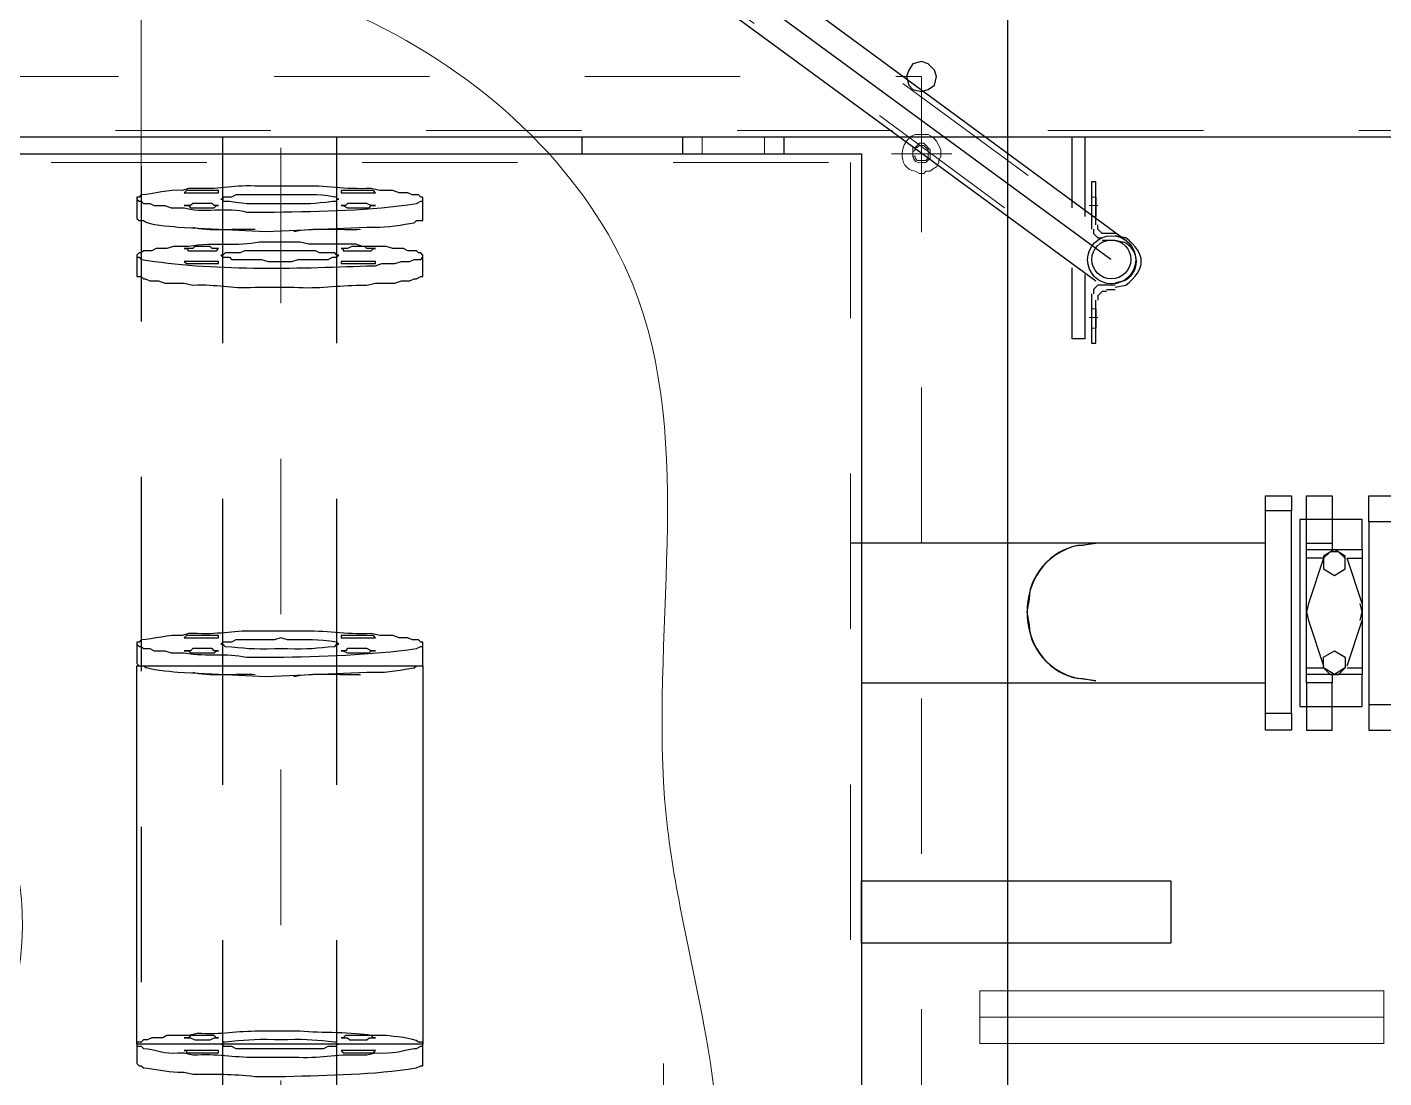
# Model space of a CAD drawing. Header units: metres. Extents: x 529718 to 530172, y 2673462 to 2673812.
# Drawn here: x 529951.942 to 529952.815, y 2673646.303 to 2673646.979 of the extents above; entities that cross this region are included whole.
import ezdxf

# ---------------------------------------------------------------- set-up
doc = ezdxf.new("R2010")
doc.units = ezdxf.units.M
for name, pattern in [('CENTER', [2, 1.25, -0.25, 0.25, -0.25]), ('CENTER2', [1.125, 0.75, -0.125, 0.125, -0.125]), ('PDF_IMPORT', [1, 0.8, -0.2])]:
    doc.linetypes.add(name, pattern=pattern)
doc.layers.add('IDT', color=7, linetype='Continuous')

# ---------------------------------------------------------------- blocks, each defined once
blk = doc.blocks.new('IDT')
at = {"layer": 'IDT', "color": 8, "linetype": 'CENTER', "ltscale": 0.1}
blk.add_line((15.82753, 7.42315), (15.82753, 16.54757), dxfattribs=at)
at = {"layer": 'IDT', "color": 0, "lineweight": 25}
for p, q in [((15.27012, 9.66028), (15.27012, 14.30905)), ((15.36418, 9.7654), (15.36418, 14.20393)), ((15.65049, 10.35324), (15.64772, 10.35186)), ((15.75423, 10.35878), (15.73486, 10.35878)), ((15.79987, 10.35601), (15.79434, 10.35739)), ((15.80402, 10.35601), (15.79987, 10.35601)), ((15.82753, 10.35186), (15.82615, 10.35324)), ((15.64772, 10.35186), (15.64634, 10.35186)), ((15.64634, 10.35186), (15.64634, 10.35048)), ((15.64634, 10.35048), (15.64634, 10.33803)), ((15.6823, 10.34494), (15.67677, 10.34356)), ((15.68645, 10.34494), (15.6823, 10.34494)), ((15.75423, 10.34633), (15.72933, 10.34633)), ((15.79987, 10.34356), (15.79434, 10.34494)), ((15.82892, 10.35186), (15.82753, 10.35186)), ((15.8303, 10.35048), (15.82892, 10.35186)), ((15.8303, 10.33803), (15.8303, 10.35048)), ((15.64772, 10.33941), (15.64634, 10.33941)), ((15.64634, 10.33941), (15.64634, 10.33665)), ((15.64634, 10.33803), (15.8303, 10.33803)), ((15.64634, 10.09459), (15.64634, 10.33803)), ((15.64634, 10.33665), (15.64911, 10.33665)), ((15.65049, 10.34079), (15.64772, 10.33941)), ((15.65187, 10.34079), (15.65049, 10.34079)), ((15.67815, 10.34356), (15.67677, 10.34218)), ((15.67677, 10.34218), (15.68783, 10.34218)), ((15.6823, 10.33526), (15.68092, 10.33388)), ((15.69337, 10.33526), (15.6823, 10.33526)), ((15.68783, 10.34218), (15.6989, 10.34218)), ((15.69475, 10.33388), (15.69337, 10.33526)), ((15.6989, 10.34218), (15.69752, 10.34356)), ((15.70167, 10.33803), (15.70028, 10.33803)), ((15.70028, 10.33803), (15.70167, 10.33803)), ((15.7072, 10.33941), (15.70167, 10.33941)), ((15.70167, 10.33941), (15.70167, 10.33803)), ((15.70167, 10.33803), (15.70167, 10.33665)), ((15.70167, 10.33665), (15.70305, 10.33665)), ((15.70997, 10.34079), (15.7072, 10.33941)), ((15.76667, 10.34079), (15.70997, 10.34079)), ((15.73348, 10.33526), (15.73763, 10.33526)), ((15.73763, 10.33526), (15.74178, 10.33526)), ((15.76944, 10.33941), (15.76667, 10.34079)), ((15.77497, 10.33941), (15.76944, 10.33941)), ((15.77359, 10.33665), (15.77497, 10.33665)), ((15.77497, 10.33803), (15.77497, 10.33941)), ((15.77497, 10.33665), (15.77497, 10.33803)), ((15.77497, 10.33803), (15.77636, 10.33803)), ((15.77636, 10.33803), (15.77497, 10.33803)), ((15.77912, 10.34356), (15.77774, 10.34356)), ((15.77774, 10.34356), (15.77774, 10.34218)), ((15.77774, 10.34218), (15.7888, 10.34218)), ((15.78327, 10.33526), (15.78051, 10.33388)), ((15.79295, 10.33526), (15.78327, 10.33526)), ((15.7888, 10.34218), (15.79019, 10.34218)), ((15.79572, 10.33388), (15.79295, 10.33526)), ((15.79849, 10.34356), (15.7971, 10.34356)), ((15.79849, 10.34218), (15.79849, 10.34356)), ((15.79849, 10.34218), (15.79987, 10.34218)), ((15.79987, 10.34218), (15.79849, 10.34218)), ((15.80402, 10.34356), (15.79987, 10.34356)), ((15.82062, 10.33388), (15.82338, 10.33526)), ((15.82338, 10.33526), (15.82615, 10.33526)), ((15.82753, 10.33941), (15.82615, 10.34079)), ((15.82615, 10.33526), (15.82753, 10.33665)), ((15.8303, 10.33941), (15.82753, 10.33941)), ((15.82753, 10.33665), (15.8303, 10.33665)), ((15.8303, 10.33665), (15.8303, 10.33941)), ((15.8303, 10.33803), (15.8303, 10.09459)), ((15.66985, 10.3325), (15.67954, 10.3325)), ((15.68092, 10.33388), (15.67677, 10.33388)), ((15.67677, 10.33388), (15.67815, 10.33388)), ((15.67815, 10.33388), (15.67954, 10.3325)), ((15.67954, 10.3325), (15.68783, 10.3325)), ((15.68783, 10.3325), (15.69613, 10.3325)), ((15.6989, 10.33388), (15.69475, 10.33388)), ((15.69613, 10.3325), (15.69752, 10.33388)), ((15.69752, 10.33388), (15.6989, 10.33388)), ((15.72518, 10.32973), (15.73763, 10.32973)), ((15.73763, 10.32973), (15.75146, 10.32973)), ((15.78051, 10.33388), (15.77774, 10.33388)), ((15.77774, 10.33388), (15.77912, 10.33388)), ((15.77912, 10.33388), (15.78051, 10.3325)), ((15.78051, 10.3325), (15.7888, 10.3325)), ((15.7888, 10.3325), (15.79572, 10.3325)), ((15.79157, 10.33111), (15.7971, 10.3325)), ((15.79572, 10.3325), (15.7971, 10.33388)), ((15.79987, 10.33388), (15.79572, 10.33388)), ((15.7971, 10.33388), (15.79987, 10.33388)), ((15.7971, 10.3325), (15.81094, 10.3325)), ((15.81094, 10.3325), (15.8137, 10.33388)), ((15.8137, 10.33388), (15.82062, 10.33388)), ((15.165, 10.27302), (15.36418, 10.27302)), ((15.165, 10.23291), (15.165, 10.27302)), ((15.36418, 10.27302), (15.36418, 10.23291)), ((15.36418, 10.23291), (15.165, 10.23291)), ((15.03775, 10.13609), (15.02116, 10.13609)), ((15.03775, 10.11949), (15.03775, 10.13609)), ((15.07787, 10.13609), (15.06127, 10.13609)), ((15.06127, 10.13609), (15.06127, 10.12087)), ((15.07787, 10.12087), (15.07787, 10.13609)), ((15.08755, 10.12502), (15.08755, 10.13609)), ((15.08755, 10.13609), (15.10415, 10.13609)), ((15.10415, 10.13609), (15.10415, 10.12502)), ((15.03775, 10.11949), (15.02116, 10.11949)), ((15.03775, 10.00192), (15.03775, 10.11949)), ((15.06127, 10.12087), (15.0419, 10.12087)), ((15.0419, 10.12087), (15.0419, 10.10013)), ((15.07787, 10.12087), (15.06127, 10.12087)), ((15.06127, 10.12087), (15.06127, 10.10566)), ((15.08202, 10.12087), (15.07787, 10.12087)), ((15.07787, 10.10566), (15.07787, 10.12087)), ((15.08202, 10.00054), (15.08202, 10.12087)), ((15.10415, 10.12502), (15.08755, 10.12502)), ((15.08755, 10.12502), (15.08755, 9.99501)), ((15.10415, 10.12502), (15.10415, 9.99501)), ((15.0419, 10.09598), (15.0419, 10.10013)), ((15.0419, 10.10013), (15.07787, 10.10013)), ((15.05712, 10.10013), (15.05297, 10.09598)), ((15.05297, 10.09598), (15.05988, 10.10013)), ((15.06265, 10.10013), (15.05712, 10.10013)), ((15.05988, 10.10013), (15.0668, 10.09598)), ((15.06127, 10.10013), (15.06127, 10.10566)), ((15.06127, 10.10566), (15.07787, 10.10566)), ((15.0668, 10.09598), (15.06265, 10.10013)), ((15.07787, 10.10566), (15.07787, 10.10013)), ((15.07787, 10.10013), (15.07787, 10.09598)), ((15.21341, 10.10566), (15.10415, 10.10566)), ((15.30332, 10.10566), (15.21341, 10.10566)), ((15.22171, 10.10289), (15.21341, 10.10428)), ((15.21341, 10.10428), (15.22448, 10.10289)), ((15.36418, 10.10566), (15.30332, 10.10566)), ((15.0419, 10.06002), (15.0419, 10.09598)), ((15.05159, 10.09598), (15.0419, 10.09598)), ((15.05159, 10.09459), (15.0419, 10.06555)), ((15.05297, 10.08906), (15.05297, 10.09598)), ((15.07787, 10.09598), (15.0668, 10.09598)), ((15.0668, 10.09598), (15.0668, 10.08906)), ((15.07648, 10.06555), (15.0668, 10.09459)), ((15.07787, 10.09598), (15.07787, 10.06002)), ((15.65049, 10.09459), (15.64634, 10.09459)), ((15.64634, 10.09459), (15.64634, 10.09321)), ((15.8303, 10.09459), (15.64634, 10.09459)), ((15.64634, 10.09321), (15.64634, 10.08076)), ((15.65187, 10.09598), (15.65049, 10.09459)), ((15.82892, 10.09459), (15.82615, 10.09459)), ((15.8303, 10.09321), (15.82892, 10.09459)), ((15.8303, 10.08076), (15.8303, 10.09321)), ((15.05988, 10.08491), (15.05297, 10.08906)), ((15.0668, 10.08906), (15.05988, 10.08491)), ((15.64772, 10.08215), (15.64634, 10.08215)), ((15.64634, 10.08215), (15.64634, 10.07938)), ((15.65049, 10.08353), (15.64772, 10.08215)), ((15.67954, 10.08491), (15.67677, 10.08491)), ((15.67677, 10.08491), (15.67954, 10.08491)), ((15.68092, 10.0863), (15.67954, 10.08491)), ((15.67954, 10.08491), (15.6823, 10.08353)), ((15.69475, 10.0863), (15.68092, 10.0863)), ((15.6823, 10.08353), (15.68783, 10.08353)), ((15.68783, 10.08353), (15.69475, 10.08353)), ((15.69752, 10.08491), (15.69475, 10.0863)), ((15.69475, 10.08353), (15.69613, 10.08491)), ((15.69613, 10.08491), (15.6989, 10.08491)), ((15.6989, 10.08491), (15.69752, 10.08491)), ((15.70305, 10.08215), (15.70167, 10.08076)), ((15.74178, 10.08353), (15.73348, 10.08353)), ((15.75976, 10.08906), (15.74178, 10.08906)), ((15.77497, 10.08076), (15.77359, 10.08215)), ((15.77912, 10.08491), (15.77774, 10.08491)), ((15.77774, 10.08491), (15.78051, 10.08491)), ((15.78051, 10.0863), (15.77912, 10.08491)), ((15.79572, 10.0863), (15.78051, 10.0863)), ((15.78051, 10.08491), (15.78189, 10.08353)), ((15.78189, 10.08353), (15.7888, 10.08353)), ((15.7888, 10.08353), (15.79434, 10.08353)), ((15.79434, 10.08353), (15.79572, 10.08491)), ((15.7971, 10.08491), (15.79572, 10.0863)), ((15.79572, 10.08491), (15.79987, 10.08491)), ((15.79987, 10.08491), (15.7971, 10.08491)), ((15.80817, 10.0863), (15.79987, 10.0863)), ((15.81232, 10.08491), (15.80817, 10.0863)), ((15.81923, 10.08491), (15.81232, 10.08491)), ((15.822, 10.08353), (15.81923, 10.08491)), ((15.82615, 10.08353), (15.822, 10.08353)), ((15.82753, 10.08215), (15.82615, 10.08353)), ((15.82892, 10.08215), (15.82753, 10.08215)), ((15.8303, 10.08076), (15.82892, 10.08215)), ((15.64634, 10.07938), (15.64772, 10.07938)), ((15.64772, 10.07938), (15.64911, 10.078)), ((15.64911, 10.078), (15.65326, 10.078)), ((15.65326, 10.078), (15.65602, 10.07661)), ((15.65602, 10.07661), (15.66156, 10.07661)), ((15.66156, 10.07661), (15.6657, 10.07523)), ((15.6657, 10.07523), (15.674, 10.07523)), ((15.674, 10.07523), (15.67954, 10.07385)), ((15.67815, 10.07661), (15.67677, 10.07661)), ((15.67677, 10.07661), (15.67815, 10.07523)), ((15.67815, 10.07523), (15.68783, 10.07523)), ((15.68783, 10.07523), (15.6989, 10.07523)), ((15.6989, 10.07661), (15.69752, 10.07661)), ((15.6989, 10.07523), (15.6989, 10.07661)), ((15.70167, 10.08076), (15.70028, 10.08076)), ((15.70028, 10.08076), (15.70167, 10.07938)), ((15.73348, 10.078), (15.73763, 10.07661)), ((15.73763, 10.07661), (15.74178, 10.078)), ((15.74178, 10.078), (15.76667, 10.078)), ((15.76667, 10.078), (15.76944, 10.07938)), ((15.76944, 10.07938), (15.77497, 10.07938)), ((15.77497, 10.07938), (15.77636, 10.08076)), ((15.77636, 10.08076), (15.77497, 10.08076)), ((15.77912, 10.07661), (15.77774, 10.07661)), ((15.77774, 10.07661), (15.77774, 10.07523)), ((15.77774, 10.07523), (15.7888, 10.07523)), ((15.7888, 10.07523), (15.79019, 10.07523)), ((15.79157, 10.07385), (15.7971, 10.07385)), ((15.7971, 10.07385), (15.80125, 10.07523)), ((15.79849, 10.07523), (15.79987, 10.07661)), ((15.79987, 10.07661), (15.79849, 10.07661)), ((15.82753, 10.078), (15.82892, 10.07938)), ((15.82892, 10.07938), (15.8303, 10.07938)), ((15.8303, 10.07938), (15.8303, 10.08076)), ((15.04329, 10.06555), (15.0419, 10.06002)), ((15.07787, 10.06002), (15.07648, 10.06555)), ((15.25768, 10.06002), (15.25629, 10.06831)), ((15.72518, 10.07246), (15.73763, 10.07246)), ((15.73763, 10.07246), (15.75146, 10.07246)), ((15.0419, 10.02544), (15.0419, 10.06002)), ((15.0419, 10.06002), (15.04329, 10.05448)), ((15.07648, 10.05448), (15.07787, 10.06002)), ((15.07787, 10.06002), (15.07787, 10.02544)), ((15.25629, 10.05172), (15.25768, 10.06002)), ((15.0419, 10.05448), (15.05159, 10.02544)), ((15.0668, 10.02544), (15.07648, 10.05448)), ((15.05988, 10.0365), (15.05297, 10.03235)), ((15.05297, 10.03235), (15.05297, 10.02405)), ((15.0668, 10.03235), (15.05988, 10.0365)), ((15.0668, 10.02405), (15.0668, 10.03235)), ((15.0419, 10.0199), (15.0419, 10.02544)), ((15.05159, 10.02544), (15.0419, 10.02544)), ((15.05297, 10.02544), (15.05712, 10.02129)), ((15.05297, 10.02405), (15.05988, 10.0199)), ((15.05712, 10.02129), (15.06265, 10.02129)), ((15.05988, 10.0199), (15.0668, 10.02405)), ((15.06265, 10.02129), (15.0668, 10.02544)), ((15.0668, 10.02544), (15.07787, 10.02544)), ((15.07787, 10.02544), (15.07787, 10.0199)), ((15.0419, 10.0199), (15.0419, 10.00054)), ((15.07787, 10.0199), (15.0419, 10.0199)), ((15.06127, 10.01575), (15.06127, 10.0199)), ((15.06127, 10.00054), (15.06127, 10.01575)), ((15.07787, 10.01575), (15.06127, 10.01575)), ((15.07787, 10.0199), (15.07787, 10.01575)), ((15.07787, 10.01575), (15.07787, 10.00054)), ((15.10415, 10.01575), (15.21341, 10.01575)), ((15.22448, 10.01714), (15.21341, 10.01575)), ((15.21341, 10.01575), (15.22171, 10.01714)), ((15.21341, 10.01575), (15.37109, 10.01575)), ((15.02116, 10.00192), (15.03775, 10.00192)), ((15.03775, 10.00192), (15.03775, 9.98533)), ((15.0419, 10.00054), (15.06127, 10.00054)), ((15.06127, 9.98533), (15.06127, 10.00054)), ((15.06127, 10.00054), (15.07787, 10.00054)), ((15.07787, 10.00054), (15.07787, 9.98533)), ((15.07787, 10.00054), (15.08202, 10.00054)), ((15.08755, 9.98533), (15.08755, 9.99501)), ((15.08755, 9.99501), (15.10415, 9.99501)), ((15.10415, 9.99501), (15.10415, 9.98533)), ((15.03775, 9.98533), (15.02116, 9.98533)), ((15.07787, 9.98533), (15.06127, 9.98533)), ((15.10415, 9.98533), (15.08755, 9.98533)), ((15.21618, 9.88712), (15.21341, 9.88712)), ((15.21341, 9.88712), (15.21341, 9.85946)), ((15.21618, 9.85531), (15.21618, 9.88712)), ((15.22033, 9.84286), (15.22033, 9.88436)), ((15.22033, 9.88436), (15.22863, 9.88436)), ((15.22863, 9.88436), (15.22863, 9.83871)), ((15.21341, 9.86499), (15.21341, 9.87744)), ((15.21618, 9.86499), (15.21618, 9.87744)), ((15.20926, 9.85393), (15.21203, 9.85669)), ((15.21203, 9.85669), (15.21203, 9.85946)), ((15.2148, 9.85254), (15.2148, 9.85531)), ((15.20097, 9.85116), (15.19405, 9.84978)), ((15.19543, 9.84701), (15.20097, 9.84839)), ((15.2065, 9.85254), (15.20097, 9.85254)), ((15.20097, 9.84978), (15.20926, 9.84978)), ((15.2065, 9.85393), (15.20926, 9.85393)), ((15.20926, 9.84978), (15.21203, 9.84978)), ((15.21203, 9.84978), (15.2148, 9.85254)), ((15.74039, 9.45973), (15.21341, 9.84701)), ((15.65464, 9.84701), (15.65187, 9.84563)), ((15.66017, 9.84701), (15.65464, 9.84701)), ((15.66432, 9.84839), (15.66017, 9.84701)), ((15.67677, 9.84839), (15.66432, 9.84839)), ((15.6823, 9.84978), (15.67677, 9.84839)), ((15.68645, 9.84978), (15.6823, 9.84978)), ((15.75423, 9.85116), (15.72933, 9.85116)), ((15.79987, 9.84839), (15.79434, 9.84978)), ((15.81232, 9.84839), (15.79987, 9.84839)), ((15.81647, 9.84701), (15.81232, 9.84839)), ((15.822, 9.84701), (15.81647, 9.84701)), ((15.82477, 9.84563), (15.822, 9.84701)), ((15.64772, 9.84424), (15.64634, 9.84424)), ((15.64634, 9.84424), (15.64634, 9.84286)), ((15.64634, 9.84286), (15.64634, 9.83041)), ((15.65049, 9.84563), (15.64772, 9.84424)), ((15.65187, 9.84563), (15.65049, 9.84563)), ((15.82615, 9.84563), (15.82477, 9.84563)), ((15.82753, 9.84424), (15.82615, 9.84563)), ((15.8303, 9.84424), (15.82753, 9.84424)), ((15.8303, 9.84286), (15.8303, 9.84424)), ((15.8303, 9.83041), (15.8303, 9.84286)), ((15.20373, 9.83318), (15.82753, 9.37536)), ((15.64772, 9.83318), (15.64634, 9.8318)), ((15.64634, 9.8318), (15.64634, 9.83041)), ((15.64634, 9.83041), (15.64772, 9.82903)), ((15.65187, 9.83318), (15.64772, 9.83318)), ((15.64772, 9.82903), (15.64911, 9.82903)), ((15.64911, 9.82903), (15.65049, 9.82765)), ((15.65464, 9.83456), (15.65187, 9.83318)), ((15.66017, 9.83456), (15.65464, 9.83456)), ((15.66432, 9.83594), (15.66017, 9.83456)), ((15.67262, 9.83594), (15.66432, 9.83594)), ((15.67677, 9.83733), (15.67262, 9.83594)), ((15.6823, 9.83733), (15.67677, 9.83733)), ((15.67815, 9.83594), (15.67677, 9.83594)), ((15.67677, 9.83594), (15.67677, 9.83456)), ((15.67677, 9.83456), (15.68783, 9.83456)), ((15.68783, 9.83456), (15.6989, 9.83456)), ((15.6989, 9.83594), (15.69752, 9.83594)), ((15.6989, 9.83456), (15.6989, 9.83594)), ((15.70167, 9.8318), (15.70028, 9.83041)), ((15.70028, 9.83041), (15.70167, 9.83041)), ((15.70443, 9.8318), (15.70167, 9.8318)), ((15.70167, 9.83041), (15.70305, 9.82903)), ((15.70305, 9.82903), (15.71273, 9.82903)), ((15.7072, 9.83318), (15.70443, 9.8318)), ((15.72656, 9.83318), (15.7072, 9.83318)), ((15.71273, 9.82903), (15.7155, 9.82765)), ((15.73071, 9.83456), (15.72656, 9.83318)), ((15.74593, 9.83456), (15.73071, 9.83456)), ((15.75008, 9.83318), (15.74593, 9.83456)), ((15.76944, 9.83318), (15.75008, 9.83318)), ((15.76114, 9.82765), (15.76391, 9.82903)), ((15.76391, 9.82903), (15.77359, 9.82903)), ((15.77082, 9.8318), (15.76944, 9.83318)), ((15.77497, 9.8318), (15.77082, 9.8318)), ((15.77359, 9.82903), (15.77497, 9.83041)), ((15.77636, 9.83041), (15.77497, 9.8318)), ((15.77497, 9.83041), (15.77636, 9.83041)), ((15.77912, 9.83594), (15.77774, 9.83594)), ((15.77774, 9.83594), (15.77774, 9.83456)), ((15.77774, 9.83456), (15.7888, 9.83456)), ((15.7888, 9.83456), (15.79019, 9.83456)), ((15.79987, 9.83456), (15.79849, 9.83594)), ((15.79849, 9.83456), (15.79987, 9.83456)), ((15.82615, 9.82765), (15.82753, 9.82903)), ((15.82892, 9.8318), (15.82753, 9.83318)), ((15.82753, 9.82903), (15.82892, 9.82903)), ((15.8303, 9.8318), (15.82892, 9.8318)), ((15.82892, 9.82903), (15.8303, 9.83041)), ((15.8303, 9.83041), (15.8303, 9.8318)), ((15.72103, 9.43345), (15.19405, 9.82073)), ((15.20097, 9.82073), (15.19543, 9.82211)), ((15.20926, 9.82073), (15.20097, 9.82073)), ((15.65049, 9.82765), (15.65602, 9.82765)), ((15.65602, 9.82765), (15.65879, 9.82626)), ((15.65879, 9.82626), (15.6657, 9.82626)), ((15.6657, 9.82626), (15.66985, 9.82488)), ((15.66985, 9.82488), (15.68507, 9.82488)), ((15.67815, 9.82626), (15.67677, 9.82626)), ((15.67677, 9.82626), (15.6823, 9.82626)), ((15.67954, 9.82765), (15.67815, 9.82626)), ((15.69752, 9.82765), (15.67954, 9.82765)), ((15.6823, 9.82626), (15.68369, 9.82488)), ((15.68369, 9.82488), (15.68783, 9.82488)), ((15.68507, 9.82488), (15.68922, 9.8235)), ((15.68783, 9.82488), (15.69198, 9.82488)), ((15.68922, 9.8235), (15.71965, 9.8235)), ((15.69198, 9.82488), (15.69475, 9.82626)), ((15.69475, 9.82626), (15.6989, 9.82626)), ((15.69752, 9.82626), (15.69752, 9.82765)), ((15.6989, 9.82626), (15.69752, 9.82626)), ((15.7155, 9.82765), (15.73763, 9.82765)), ((15.71965, 9.8235), (15.72518, 9.82211)), ((15.72518, 9.82211), (15.73763, 9.82211)), ((15.73763, 9.82765), (15.76114, 9.82765)), ((15.73763, 9.82211), (15.75146, 9.82211)), ((15.77912, 9.82765), (15.77774, 9.82626)), ((15.77774, 9.82626), (15.78189, 9.82626)), ((15.7971, 9.82765), (15.77912, 9.82765)), ((15.78189, 9.82626), (15.78327, 9.82488)), ((15.78327, 9.82488), (15.7888, 9.82488)), ((15.7888, 9.82488), (15.79295, 9.82488)), ((15.79295, 9.82488), (15.79434, 9.82626)), ((15.79434, 9.82626), (15.79987, 9.82626)), ((15.79849, 9.82626), (15.7971, 9.82765)), ((15.7971, 9.82488), (15.80679, 9.82488)), ((15.79987, 9.82626), (15.79849, 9.82626)), ((15.80679, 9.82488), (15.81094, 9.82626)), ((15.81094, 9.82626), (15.81785, 9.82626)), ((15.81785, 9.82626), (15.82062, 9.82765)), ((15.82062, 9.82765), (15.82615, 9.82765)), ((15.19405, 9.81935), (15.20097, 9.81796)), ((15.20097, 9.81658), (15.2065, 9.81658)), ((15.2065, 9.81658), (15.20926, 9.81658)), ((15.21203, 9.81935), (15.20926, 9.81935)), ((15.20926, 9.81658), (15.21203, 9.81381)), ((15.2148, 9.81658), (15.21203, 9.81935)), ((15.21203, 9.81381), (15.21203, 9.81105)), ((15.2148, 9.81381), (15.2148, 9.81658)), ((15.21618, 9.78339), (15.21618, 9.81381)), ((15.21341, 9.81105), (15.21341, 9.78339)), ((15.21341, 9.79307), (15.21341, 9.80552)), ((15.21618, 9.79307), (15.21618, 9.80552)), ((15.22033, 9.75434), (15.22033, 9.80552)), ((15.65049, 9.80828), (15.64634, 9.80828)), ((15.64634, 9.80828), (15.64634, 9.8069)), ((15.64634, 9.8069), (15.64634, 9.79445)), ((15.65187, 9.80967), (15.65049, 9.80828)), ((15.75976, 9.80275), (15.74178, 9.80275)), ((15.82892, 9.80828), (15.82615, 9.80828)), ((15.8303, 9.8069), (15.82892, 9.80828)), ((15.8303, 9.79445), (15.8303, 9.8069)), ((15.22863, 9.79998), (15.22863, 9.75434)), ((15.64772, 9.79583), (15.64634, 9.79583)), ((15.64634, 9.79583), (15.64634, 9.79307)), ((15.65049, 9.79722), (15.64772, 9.79583)), ((15.67954, 9.7986), (15.67677, 9.7986)), ((15.67677, 9.7986), (15.67954, 9.7986)), ((15.68092, 9.79998), (15.67954, 9.7986)), ((15.67954, 9.7986), (15.6823, 9.79722)), ((15.69475, 9.79998), (15.68092, 9.79998)), ((15.6823, 9.79722), (15.68783, 9.79722)), ((15.68783, 9.79722), (15.69475, 9.79722)), ((15.69752, 9.7986), (15.69475, 9.79998)), ((15.69475, 9.79722), (15.69613, 9.7986)), ((15.69613, 9.7986), (15.6989, 9.7986)), ((15.6989, 9.7986), (15.69752, 9.7986)), ((15.70167, 9.79445), (15.70028, 9.79445)), ((15.70028, 9.79445), (15.70167, 9.79445)), ((15.70443, 9.79583), (15.70167, 9.79583)), ((15.70167, 9.79583), (15.70167, 9.79445)), ((15.70167, 9.79445), (15.70167, 9.79307)), ((15.74178, 9.79722), (15.73348, 9.79722)), ((15.77497, 9.79583), (15.77082, 9.79583)), ((15.77497, 9.79445), (15.77497, 9.79583)), ((15.77497, 9.79307), (15.77497, 9.79445)), ((15.77497, 9.79445), (15.77636, 9.79445)), ((15.77636, 9.79445), (15.77497, 9.79445)), ((15.77912, 9.7986), (15.77774, 9.7986)), ((15.77774, 9.7986), (15.78051, 9.7986)), ((15.78051, 9.79998), (15.77912, 9.7986)), ((15.79572, 9.79998), (15.78051, 9.79998)), ((15.78051, 9.7986), (15.78189, 9.79722)), ((15.78189, 9.79722), (15.7888, 9.79722)), ((15.7888, 9.79722), (15.79434, 9.79722)), ((15.79434, 9.79722), (15.79572, 9.7986)), ((15.7971, 9.7986), (15.79572, 9.79998)), ((15.79572, 9.7986), (15.79987, 9.7986)), ((15.79987, 9.7986), (15.7971, 9.7986)), ((15.80817, 9.79998), (15.79987, 9.79998)), ((15.81232, 9.7986), (15.80817, 9.79998)), ((15.81923, 9.7986), (15.81232, 9.7986)), ((15.822, 9.79722), (15.81923, 9.7986)), ((15.82615, 9.79722), (15.822, 9.79722)), ((15.82753, 9.79583), (15.82615, 9.79722)), ((15.82892, 9.79583), (15.82753, 9.79583)), ((15.8303, 9.79445), (15.82892, 9.79583)), ((15.8303, 9.79307), (15.8303, 9.79445)), ((15.64634, 9.79307), (15.64772, 9.79307)), ((15.64772, 9.79307), (15.64911, 9.79168)), ((15.64911, 9.79168), (15.65326, 9.79168)), ((15.65326, 9.79168), (15.65602, 9.7903)), ((15.65602, 9.7903), (15.66156, 9.7903)), ((15.66156, 9.7903), (15.6657, 9.78892)), ((15.6657, 9.78892), (15.674, 9.78892)), ((15.674, 9.78892), (15.67954, 9.78753)), ((15.67815, 9.7903), (15.67677, 9.7903)), ((15.67677, 9.7903), (15.67815, 9.78892)), ((15.67815, 9.78892), (15.68783, 9.78892)), ((15.68783, 9.78892), (15.6989, 9.78892)), ((15.6989, 9.7903), (15.69752, 9.7903)), ((15.6989, 9.78892), (15.6989, 9.7903)), ((15.70167, 9.79307), (15.70305, 9.79307)), ((15.72518, 9.78615), (15.73763, 9.78615)), ((15.73348, 9.79168), (15.73763, 9.79168)), ((15.73763, 9.79168), (15.76667, 9.79168)), ((15.73763, 9.78615), (15.75146, 9.78615)), ((15.76667, 9.79168), (15.76944, 9.79307)), ((15.76944, 9.79307), (15.77497, 9.79307)), ((15.77912, 9.7903), (15.77774, 9.7903)), ((15.77774, 9.7903), (15.77774, 9.78892)), ((15.77774, 9.78892), (15.7888, 9.78892)), ((15.7888, 9.78892), (15.79019, 9.78892)), ((15.79157, 9.78753), (15.7971, 9.78753)), ((15.7971, 9.78753), (15.80125, 9.78892)), ((15.79849, 9.78892), (15.79987, 9.7903)), ((15.79987, 9.7903), (15.79849, 9.7903)), ((15.82753, 9.79168), (15.82892, 9.79307)), ((15.82892, 9.79307), (15.8303, 9.79307)), ((15.21341, 9.78339), (15.21618, 9.78339)), ((16.29227, 9.7654), (15.36418, 9.7654)), ((16.24248, 9.7654), (15.41397, 9.7654)), ((15.41397, 9.7654), (15.41397, 9.75434)), ((15.47898, 9.7654), (15.47898, 9.75434)), ((15.54399, 9.75434), (15.54399, 9.7654)), ((16.87873, 9.75434), (14.77772, 9.75434)), ((15.22863, 9.75434), (15.22033, 9.75434)), ((15.32545, 9.72529), (15.3213, 9.72391)), ((15.33098, 9.72391), (15.32545, 9.72529)), ((15.31715, 9.72114), (15.31577, 9.71561)), ((15.31577, 9.71561), (15.31715, 9.71146)), ((15.3213, 9.72391), (15.31715, 9.72114)), ((15.33375, 9.72114), (15.33098, 9.72391)), ((15.33513, 9.71561), (15.33375, 9.72114)), ((15.33375, 9.71146), (15.33513, 9.71561)), ((15.31715, 9.71146), (15.3213, 9.70731)), ((15.3213, 9.70731), (15.32545, 9.70593)), ((15.32545, 9.70593), (15.33098, 9.70731)), ((15.33098, 9.70731), (15.33375, 9.71146))]:
    blk.add_line(p, q, dxfattribs=at)
at = {"layer": 'IDT', "color": 0, "linetype": 'PDF_IMPORT', "lineweight": 13, "ltscale": 0.113333}
for p, q in [((15.32545, 9.71561), (15.32545, 14.25373)), ((16.34207, 9.71561), (15.32545, 9.71561))]:
    blk.add_line(p, q, dxfattribs=at)
at = {"layer": 'IDT', "color": 0, "linetype": 'PDF_IMPORT', "lineweight": 13, "ltscale": 0.0125}
for p, q in [((15.37109, 9.77094), (15.37109, 14.1984)), ((16.28536, 9.77094), (15.37109, 9.77094))]:
    blk.add_line(p, q, dxfattribs=at)
at = {"layer": 'IDT', "color": 0, "linetype": 'PDF_IMPORT', "lineweight": 13, "ltscale": 0.095833}
blk.add_line((15.73763, 11.06142), (15.73763, 9.75434), dxfattribs=at)
at = {"layer": 'IDT', "color": 0, "linetype": 'PDF_IMPORT', "lineweight": 13, "ltscale": 0.038333}
blk.add_line((15.49143, 10.35048), (15.49143, 10.75989), dxfattribs=at)
at = {"layer": 'IDT', "color": 0, "linetype": 'PDF_IMPORT', "lineweight": 25, "ltscale": 0.23}
for p, q in [((15.70167, 10.73914), (15.70167, 9.75434)), ((15.77497, 10.73914), (15.77497, 9.75434))]:
    blk.add_line(p, q, dxfattribs=at)
at = {"layer": 'IDT', "color": 0, "lineweight": 0}
for p, q in [((15.02803, 10.30352), (15.02803, 10.33772)), ((15.02803, 10.30352), (15.02803, 10.33772)), ((15.02803, 10.33762), (15.28803, 10.33762)), ((15.02803, 10.33762), (15.28803, 10.33762)), ((15.28803, 10.30362), (15.28803, 10.33762)), ((15.28803, 10.30362), (15.28803, 10.33762)), ((15.02803, 10.30362), (15.28803, 10.30362)), ((15.02803, 10.30362), (15.28803, 10.30362))]:
    blk.add_line(p, q, dxfattribs=at)
at = {"layer": 'IDT', "color": 0, "linetype": 'CENTER2', "lineweight": 0, "ltscale": 500}
blk.add_line((15.02803, 10.32062), (15.28803, 10.32062), dxfattribs=at)
blk.add_line((15.02803, 10.32062), (15.28803, 10.32062), dxfattribs=at)
at = {"layer": 'IDT', "color": 0, "linetype": 'PDF_IMPORT', "lineweight": 25, "ltscale": 0.005833}
for p, q in [((15.74731, 10.10151), (15.6823, 10.09874)), ((15.80402, 10.09874), (15.74731, 10.10151)), ((15.6823, 10.09874), (15.67677, 10.09874)), ((15.6823, 9.81243), (15.67677, 9.81243)), ((15.74731, 9.8152), (15.6823, 9.81243)), ((15.80402, 9.81243), (15.74731, 9.8152))]:
    blk.add_line(p, q, dxfattribs=at)
at = {"layer": 'IDT', "color": 0, "lineweight": 13}
for p, q in [((15.21618, 9.87744), (15.21341, 9.87744)), ((15.21203, 9.87052), (15.21756, 9.87052)), ((15.21618, 9.86499), (15.21341, 9.86499)), ((15.21618, 9.80552), (15.21341, 9.80552)), ((15.21203, 9.7986), (15.21756, 9.7986)), ((15.82753, 8.94796), (15.82753, 9.80137)), ((15.21618, 9.79307), (15.21341, 9.79307)), ((15.31992, 9.77647), (15.31853, 9.77509)), ((15.32268, 9.77647), (15.31992, 9.77647)), ((15.32407, 9.77785), (15.32268, 9.77647)), ((15.32683, 9.77785), (15.32407, 9.77785)), ((15.3296, 9.77647), (15.32683, 9.77785)), ((15.31438, 9.76955), (15.313, 9.76679)), ((15.31577, 9.7737), (15.31438, 9.77094)), ((15.31438, 9.77094), (15.31438, 9.76955)), ((15.31853, 9.77509), (15.31577, 9.7737)), ((15.32268, 9.77094), (15.31992, 9.76817)), ((15.31992, 9.76817), (15.31992, 9.76264)), ((15.32268, 9.76955), (15.3213, 9.76817)), ((15.3213, 9.76817), (15.3213, 9.7654)), ((15.32545, 9.77094), (15.32268, 9.77094)), ((15.32822, 9.76955), (15.32268, 9.76955)), ((15.3296, 9.76817), (15.32822, 9.76955)), ((15.3296, 9.76679), (15.3296, 9.76817)), ((15.30609, 9.7654), (15.34481, 9.7654)), ((15.313, 9.76679), (15.313, 9.76264)), ((15.313, 9.76264), (15.31438, 9.75987)), ((15.31438, 9.75987), (15.31577, 9.75711)), ((15.3213, 9.7654), (15.31992, 9.7654)), ((15.31992, 9.7654), (15.3213, 9.76402)), ((15.31992, 9.76264), (15.32407, 9.75849)), ((15.3213, 9.76402), (15.3213, 9.76264)), ((15.3213, 9.76264), (15.32407, 9.75987)), ((15.32407, 9.75987), (15.32545, 9.75987)), ((15.32545, 9.75987), (15.32683, 9.75987)), ((15.32683, 9.75849), (15.3296, 9.76125)), ((15.32683, 9.75987), (15.32822, 9.76125)), ((15.32822, 9.76125), (15.3296, 9.76125)), ((15.33098, 9.76679), (15.3296, 9.76679)), ((15.3296, 9.76264), (15.33098, 9.76402)), ((15.3296, 9.76125), (15.3296, 9.76264)), ((15.3296, 9.76125), (15.33098, 9.76125)), ((15.33098, 9.76402), (15.33098, 9.76679)), ((15.33098, 9.76125), (15.33098, 9.76402)), ((15.42642, 9.7654), (15.42642, 9.75434)), ((15.46653, 9.7654), (15.46653, 9.75434)), ((15.31577, 9.75711), (15.31715, 9.75572)), ((15.31715, 9.75572), (15.31853, 9.75434)), ((15.31853, 9.75434), (15.3213, 9.75296)), ((15.3213, 9.75296), (15.32545, 9.75296)), ((15.32407, 9.75849), (15.32545, 9.75849)), ((15.32545, 9.75849), (15.32683, 9.75849)), ((15.32545, 9.75296), (15.3296, 9.75296))]:
    blk.add_line(p, q, dxfattribs=at)
at = {"layer": 'IDT', "color": 0, "linetype": 'PDF_IMPORT', "lineweight": 9, "ltscale": 0.0125}
for p, q in [((15.83583, 9.38504), (15.21203, 9.84424)), ((15.82062, 9.36429), (15.19682, 9.8235))]:
    blk.add_line(p, q, dxfattribs=at)
at = {"layer": 'IDT', "color": 0, "lineweight": 9}
blk.add_line((15.82753, 9.37536), (15.20373, 9.83318), dxfattribs=at)
at = {"layer": 'IDT', "color": 0, "linetype": 'PDF_IMPORT', "lineweight": 13, "ltscale": 0.014167}
blk.add_line((16.84415, 9.75019), (14.77772, 9.75019), dxfattribs=at)
at = {"layer": 'IDT', "color": 0, "lineweight": 25}
for centre, radius in [((15.20316, 9.83345), 0.01549), ((15.20336, 9.83323), 0.0125)]:
    blk.add_circle(centre, radius, dxfattribs=at)
blk.add_arc((15.20079, 9.83456), 0.01355, 113.28352, 246.71648, dxfattribs=at)
at = {"layer": 'IDT', "color": 0, "lineweight": 0}
blk.add_spline([(15.96219, 13.99884), (16.22369, 13.77512), (16.09707, 13.511), (16.01119, 13.51762), (15.99557, 12.88512), (16.02794, 12.771), (16.19835, 12.73334), (16.18282, 12.57525), (16.02139, 12.42725), (15.84681, 11.8315), (15.90957, 11.7335), (15.94657, 11.52075), (15.95232, 10.9905), (16.19835, 10.83509), (15.90407, 10.25262), (16.12303, 9.80171), (15.93094, 9.6505), (15.51132, 9.84937), (15.48982, 10.19075), (15.46548, 10.32589), (15.53557, 10.817), (15.63482, 11.00525), (15.58422, 11.18227), (15.42019, 11.37975), (15.43582, 11.63237), (15.62432, 12.01362), (15.55134, 12.09498), (15.55134, 12.50562), (15.47794, 13.1065), (15.59107, 13.5215), (15.81698, 13.69984), (15.93919, 13.8645), (15.91544, 13.95512)], degree=3, dxfattribs=at)
blk.add_spline([(15.96219, 13.99884), (16.22369, 13.77512), (16.09707, 13.511), (16.01119, 13.51762), (15.99557, 12.88512), (16.02794, 12.771), (16.19835, 12.73334), (16.18282, 12.57525), (16.02139, 12.42725), (15.84681, 11.8315), (15.90957, 11.7335), (15.94657, 11.52075), (15.95232, 10.9905), (16.19835, 10.83509), (15.90407, 10.25262), (16.12303, 9.80171), (15.93094, 9.6505), (15.51132, 9.84937), (15.48982, 10.19075), (15.46548, 10.32589), (15.53557, 10.817), (15.63482, 11.00525), (15.58422, 11.18227), (15.42019, 11.37975), (15.43582, 11.63237), (15.62432, 12.01362), (15.55134, 12.09498), (15.55134, 12.50562), (15.47794, 13.1065), (15.59107, 13.5215), (15.81698, 13.69984), (15.93919, 13.8645), (15.91544, 13.95512)], degree=3, dxfattribs=at)
at = {"layer": 'IDT', "color": 0, "lineweight": 25}
for points in [[(15.73486, 10.35878), (15.70577, 10.35783), (15.67871, 10.35781), (15.65049, 10.35324)], [(15.79434, 10.35739), (15.77868, 10.35725), (15.76995, 10.35712), (15.75423, 10.35878)], [(15.82615, 10.35324), (15.81882, 10.3538), (15.81151, 10.35571), (15.80402, 10.35601)], [(15.67677, 10.34356), (15.66303, 10.34428), (15.66328, 10.34259), (15.65187, 10.34079)], [(15.72933, 10.34633), (15.71216, 10.34736), (15.70342, 10.34405), (15.68645, 10.34494)], [(15.79434, 10.34494), (15.77839, 10.34395), (15.76886, 10.34651), (15.75423, 10.34633)], [(15.82615, 10.34079), (15.81866, 10.34082), (15.8119, 10.34492), (15.80402, 10.34356)], [(15.64911, 10.33665), (15.65176, 10.33397), (15.66568, 10.33303), (15.66985, 10.3325)], [(15.69752, 10.34356), (15.69106, 10.34356), (15.68461, 10.34356), (15.67815, 10.34356)], [(15.70305, 10.33665), (15.71518, 10.33575), (15.71974, 10.33462), (15.73348, 10.33526)], [(15.74178, 10.33526), (15.7554, 10.33466), (15.76135, 10.33572), (15.77359, 10.33665)], [(15.7971, 10.34356), (15.79111, 10.34356), (15.78512, 10.34356), (15.77912, 10.34356)], [(15.79019, 10.34218), (15.79295, 10.34218), (15.79572, 10.34218), (15.79849, 10.34218)], [(15.67954, 10.3325), (15.69039, 10.33026), (15.71232, 10.33086), (15.72518, 10.32973)], [(15.75146, 10.32973), (15.7661, 10.32955), (15.77562, 10.3321), (15.79157, 10.33111)], [(15.25629, 10.06831), (15.25629, 10.08482), (15.23822, 10.10289), (15.22171, 10.10289)], [(15.22448, 10.01714), (15.26865, 10.02682), (15.26865, 10.09323), (15.22448, 10.10289)], [(15.72933, 10.10151), (15.71852, 10.0987), (15.6986, 10.10077), (15.68645, 10.10013)], [(15.79434, 10.09874), (15.78542, 10.10167), (15.76469, 10.09939), (15.75423, 10.10013)], [(15.67677, 10.09874), (15.6699, 10.09925), (15.65877, 10.09695), (15.65187, 10.09598)], [(15.82615, 10.09459), (15.82209, 10.09782), (15.80974, 10.09775), (15.80402, 10.09874)], [(15.74178, 10.08906), (15.71116, 10.08867), (15.68025, 10.08775), (15.65049, 10.08353)], [(15.73348, 10.08353), (15.71974, 10.08417), (15.71518, 10.08304), (15.70305, 10.08215)], [(15.77359, 10.08215), (15.76135, 10.08307), (15.7554, 10.08413), (15.74178, 10.08353)], [(15.79987, 10.0863), (15.78373, 10.0889), (15.77331, 10.08616), (15.75976, 10.08906)], [(15.69752, 10.07661), (15.69106, 10.07661), (15.68461, 10.07661), (15.67815, 10.07661)], [(15.67954, 10.07385), (15.69724, 10.07482), (15.70812, 10.07173), (15.72518, 10.07246)], [(15.70167, 10.07938), (15.71494, 10.07772), (15.71946, 10.07781), (15.73348, 10.078)], [(15.75146, 10.07246), (15.76822, 10.07143), (15.77518, 10.07477), (15.79157, 10.07385)], [(15.79849, 10.07661), (15.79203, 10.07661), (15.78558, 10.07661), (15.77912, 10.07661)], [(15.79019, 10.07523), (15.79295, 10.07523), (15.79572, 10.07523), (15.79849, 10.07523)], [(15.80125, 10.07523), (15.80886, 10.07433), (15.82023, 10.07765), (15.82753, 10.078)], [(15.22171, 10.01714), (15.23822, 10.01711), (15.25632, 10.03521), (15.25629, 10.05172)], [(15.19405, 9.84978), (15.1808, 9.8395), (15.1808, 9.82963), (15.19405, 9.81935)], [(15.72933, 9.85116), (15.7128, 9.85215), (15.70164, 9.84985), (15.68645, 9.84978)], [(15.79434, 9.84978), (15.77795, 9.84885), (15.77099, 9.8522), (15.75423, 9.85116)], [(15.82753, 9.83318), (15.78251, 9.84065), (15.72857, 9.83922), (15.6823, 9.83733)], [(15.69752, 9.83594), (15.69106, 9.83594), (15.68461, 9.83594), (15.67815, 9.83594)], [(15.79849, 9.83594), (15.79203, 9.83594), (15.78558, 9.83594), (15.77912, 9.83594)], [(15.79019, 9.83456), (15.79295, 9.83456), (15.79572, 9.83456), (15.79849, 9.83456)], [(15.75146, 9.82211), (15.76531, 9.82527), (15.78032, 9.822), (15.7971, 9.82488)], [(15.67677, 9.81243), (15.6699, 9.81294), (15.65877, 9.81063), (15.65187, 9.80967)], [(15.72933, 9.8152), (15.71852, 9.81239), (15.6986, 9.81446), (15.68645, 9.81381)], [(15.79434, 9.81243), (15.78542, 9.81536), (15.76467, 9.81308), (15.75423, 9.81381)], [(15.82615, 9.80828), (15.82209, 9.81151), (15.80974, 9.81144), (15.80402, 9.81243)], [(15.74178, 9.80275), (15.71123, 9.80222), (15.6802, 9.80192), (15.65049, 9.79722)], [(15.79987, 9.79998), (15.79005, 9.8036), (15.77009, 9.79915), (15.75976, 9.80275)], [(15.73348, 9.79722), (15.72015, 9.79754), (15.71677, 9.79729), (15.70443, 9.79583)], [(15.77082, 9.79583), (15.75849, 9.79791), (15.75448, 9.79712), (15.74178, 9.79722)], [(15.69752, 9.7903), (15.69106, 9.7903), (15.68461, 9.7903), (15.67815, 9.7903)], [(15.67954, 9.78753), (15.69724, 9.7885), (15.70812, 9.78541), (15.72518, 9.78615)], [(15.70305, 9.79307), (15.71559, 9.79092), (15.72043, 9.79182), (15.73348, 9.79168)], [(15.75146, 9.78615), (15.76822, 9.78511), (15.77518, 9.78846), (15.79157, 9.78753)], [(15.79849, 9.7903), (15.79203, 9.7903), (15.78558, 9.7903), (15.77912, 9.7903)], [(15.79019, 9.78892), (15.79295, 9.78892), (15.79572, 9.78892), (15.79849, 9.78892)], [(15.80125, 9.78892), (15.80886, 9.78802), (15.82023, 9.79134), (15.82753, 9.79168)]]:
    blk.add_open_spline(points, degree=3, dxfattribs=at)
at = {"layer": 'IDT', "color": 0, "lineweight": 13}
for points in [[(15.3296, 9.75296), (15.3399, 9.75637), (15.34163, 9.77476), (15.3296, 9.77647)], [(15.33098, 9.76402), (15.33165, 9.76822), (15.32983, 9.77163), (15.32545, 9.77094)]]:
    blk.add_open_spline(points, degree=3, dxfattribs=at)

msp = doc.modelspace()

# ---------------------------------------------------------------- block references
at = {"layer": 'IDT', "color": 8, "rotation": 180}
msp.add_blockref('IDT', (529967.84328, 2673656.66297), dxfattribs=at)

doc.saveas('drawing.dxf')
